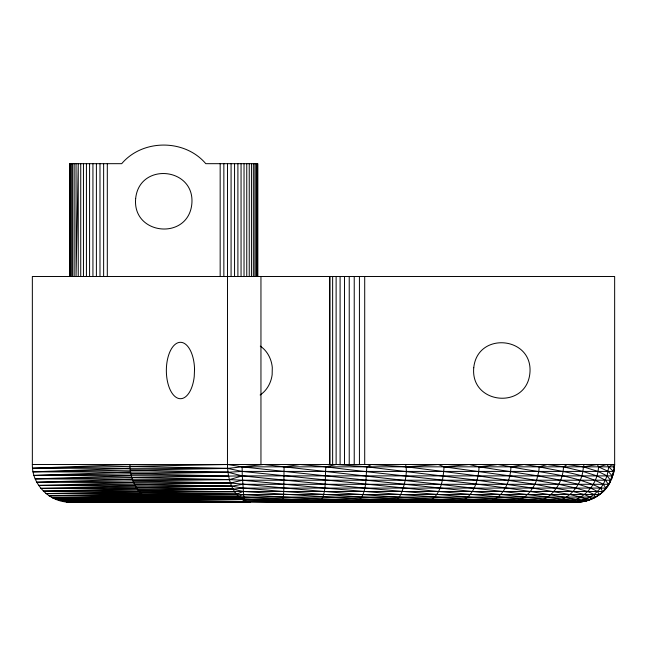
<?xml version="1.0" encoding="UTF-8"?>
<svg xmlns="http://www.w3.org/2000/svg" width="647" height="647" viewBox="0 0 647 647"><rect width="100%" height="100%" fill="white"/><g stroke="black" fill="none" stroke-linecap="round" stroke-linejoin="round"><path stroke-width="0.97" d="M405.637 464.497C407.618 473.345 404.836 482.969 402.07 491.502C400.169 495.869 397.517 501.247 392.308 502.104L281.696 502.129M32.35 464.497L614.65 464.497C613.655 475.44 610.137 486.665 600.885 493.588C594.197 499.023 585.664 502.088 577.043 502.129L587.953 500.487L594.755 497.672L600.885 493.588L608.317 485.412C610.849 478.764 614.44 471.865 614.65 464.497L614.65 276.495L32.35 276.495L32.35 464.497C31.889 484.611 49.859 502.549 69.957 502.129L577.625 502.104C587.379 501.983 596.526 497.325 603.635 491.105L610.21 482.233L610.566 480.22L611.771 478.901L612.224 475.893L608.204 471.42L598.515 466.835L597.335 464.497L583.359 466.835L567.29 464.497L563.505 466.835L547.168 464.497L539.234 466.835L523.924 464.497L510.952 466.835L497.85 464.497L479.079 466.835L469.229 464.497L444.068 466.835L438.375 464.497L406.502 466.835L371.418 464.497L366.906 466.835L336.092 464.497L325.878 466.835L300.046 464.497L284.082 466.835L263.701 464.497L227.574 468.412L33.086 471.857L227.954 472.245L242.172 471.42L613.356 471.42L613.914 471.857L613.033 475.424L612.224 475.893L242.285 475.893L35.229 478.901L229.418 479.597L242.431 480.22L610.566 480.22L607.088 475.893L597.99 471.42L583.359 466.835L584.079 464.497M32.536 468.202L227.469 464.497L242.115 466.835L284.065 471.42L558.62 500.681L572.999 502.104L577.536 501.676L577.625 502.104L563.861 502.104L540.342 500.681L438.391 491.502L242.172 471.42L227.574 468.412L32.536 468.202L129.901 464.497C129.966 478.812 136.921 494.292 150.597 500.018L282.974 502.104L283.742 491.502L284.082 466.835L503.059 491.502L547.58 497.09L577.536 501.676L586.279 499.136L594.156 494.526L600.683 488.081L603.295 484.304L607.088 475.893L608.762 466.835L606.918 464.497L598.515 466.835C597.868 485.468 581.669 502.436 562.68 502.129M583.359 466.835C582.68 483.034 570.961 498.934 554.503 501.676C513.039 502.792 471.469 501.692 429.972 502.129C367.892 502.517 305.813 500.665 243.846 497.09L238.258 496.298L142.761 494.995M613.914 471.857L614.464 468.202L612.717 464.497L608.762 466.835L613.356 471.42M141.272 493.887L49.067 495.772L236.438 494.211L243.167 491.502L602.6 491.502L600.683 488.081C572.797 474.655 540.949 472.771 510.952 466.835C510.443 481.756 502.404 500.495 485.622 502.104L430.457 500.681L361.77 497.09L283.742 491.502L242.884 488.081L231.731 486.196L134.584 484.207M143.658 496.031L52.245 497.672L238.258 496.298L243.482 494.526L599.082 494.526L597.593 491.502L590.679 488.081L578.305 484.304L560.634 480.22L537.916 475.893L479.079 466.835C478.489 480.915 472.585 501.004 455.86 502.129M135.199 485.808L40.89 488.364L231.731 486.196L242.641 484.304L608.366 484.304L605.455 480.22L596.898 475.893L582.834 471.42L563.505 466.835C562.987 483.705 550.476 501.393 532.578 502.104C431.67 501.862 330.916 492.335 230.478 483.018L36.79 482.233L229.418 479.597L242.285 475.893L364.649 488.081L467.781 497.09L536.484 501.676L563.861 502.104M227.501 163.675L227.469 464.497C227.712 477.874 231.586 494.276 244.631 500.681L586.732 500.681L586.279 499.136L580.674 497.09L569.845 494.526L532.821 488.081L477.049 480.22L366.906 466.835C365.506 478.351 367.31 494.567 356.942 502.104L283.257 500.681L244.234 499.136L240.174 498.061L146.198 497.875L55.569 499.249L240.174 498.061L243.846 497.09L595.224 497.09L594.156 494.526L587.702 491.502L575.879 488.081L558.765 484.304L509.771 475.893L444.068 466.835C443.163 479.637 440.599 498.425 425.888 502.104C362.668 501.724 299.521 498.158 236.438 494.211L140.431 492.707M133.638 482.63L38.683 485.412L230.478 483.018L242.431 480.22L324.616 488.081L400.695 494.526L465.282 499.136L514.486 501.676L518.021 500.681L524.644 497.09L530.394 491.502L534.907 484.304L536.622 480.22L538.797 471.42L539.234 466.835C560.763 471.542 583.602 473.741 603.295 484.304L606.11 488.364M283.103 501.676L320.314 502.104C326.84 492.141 324.762 478.351 325.878 466.835C411.233 477.712 497.592 483.657 581.993 500.681L582.219 501.676L283.103 501.676L59.047 500.487L244.234 499.136L591.431 499.249M137.027 488.76L43.365 491.105L233.146 489.148L242.884 488.081L605.697 488.081M457.162 502.104L428.201 501.676L360.646 499.136L243.167 491.502L46.115 493.588L139.056 491.461M33.086 471.857L130.071 468.299M130.969 473.847L228.577 475.99L33.968 475.424L130.516 472.043M35.229 478.901L131.268 475.707M36.79 482.233L132.328 479.241M283.257 500.681L246.264 501.465L66.269 501.935L250.478 502.129L246.264 501.465L62.622 501.393L152.668 500.98L160.205 502.129M33.968 475.424L227.954 472.245L242.285 475.893L243.846 497.09L244.631 500.681L246.264 501.465L242.172 499.533L147.872 498.667M59.047 500.487L148.867 499.379M66.269 501.935L154.455 501.433M69.957 502.129L158.369 502.032M613.914 466.835L242.115 466.835L242.285 475.893M52.245 497.672L146.198 497.875M55.569 499.249L242.172 499.533M43.365 491.105L234.724 491.825L138.264 490.127M46.115 493.588L236.438 494.211M49.067 495.772L238.258 496.298M38.683 485.412L231.731 486.196M40.89 488.364L233.146 489.148L243.167 491.502M156.275 501.692L250.478 502.129M145.243 496.993L240.174 498.061M136.307 487.288L233.146 489.148M129.99 466.366L227.574 468.412M130.33 470.126L227.954 472.245M131.891 477.454L229.418 479.597M133.112 480.915L230.478 483.018M406.502 466.835L478.052 475.893L534.907 484.304L573.04 491.502L584.362 494.526L590.355 497.09L591.091 499.136M150.597 500.018L152.668 500.98M364.706 276.495L364.706 464.497M359.425 276.495L359.425 464.497M354.232 276.495L354.232 464.497M349.234 276.495L349.234 464.497M344.495 276.495L344.495 464.497M340.096 276.495L340.096 464.497M336.125 276.495L336.125 464.497M332.631 276.495L332.631 464.497M329.849 276.495L329.849 464.497M329.695 276.495L329.695 464.497M260.951 276.495L260.951 464.497M257.773 276.495L257.773 163.675L205.786 163.675C184.807 138.887 142.672 138.862 121.701 163.675L69.714 163.675L69.714 276.495M257.587 163.675L257.587 276.495M257.045 163.675L257.045 276.495M256.155 163.675L256.155 276.495M254.902 163.675L254.902 276.495M253.341 163.675L253.341 276.495M251.44 163.675L251.44 276.495M249.241 163.675L249.241 276.495M246.758 163.675L246.758 276.495M244.032 163.675L244.032 276.495M241.056 163.675L241.056 276.495M237.902 163.675L237.902 276.495M234.554 163.675L234.554 276.495M231.076 163.675L231.076 276.495M223.854 163.675L223.854 276.495M220.166 163.675L220.166 276.495M107.313 163.675L107.313 276.495M103.633 163.675L103.633 276.495M99.986 163.675L99.986 276.495M96.395 163.675L96.395 276.495M92.933 163.675L92.933 276.495M89.585 163.675L89.585 276.495M86.423 163.675L86.423 276.495M83.455 163.675L83.455 276.495M80.729 163.675L80.729 276.495M78.247 276.495L78.247 163.675L76.047 276.495L76.047 163.675M74.146 163.675L74.146 276.495M72.569 163.675L72.569 276.495M71.332 163.675L71.332 276.495M70.426 163.675L70.426 276.495M69.9 163.675L69.9 276.495M260.296 346.129A28.201 24.424 90 0 1 272.29 367.456L272.144 374.815A28.201 24.424 90 0 1 260.134 394.985M194.545 369.275L194.229 376.611A28.201 14.105 -90 0 1 171.876 392.883A28.201 14.105 -90 0 1 173.946 345.49A28.201 14.105 -90 0 1 194.545 369.275M135.668 198.5C132.117 235.298 188.091 240.813 191.819 204.048C195.362 167.266 139.38 161.718 135.668 198.5M473.758 367.722C470.183 404.512 526.205 410.044 529.885 373.27C533.476 336.48 477.454 330.949 473.758 367.722"/></g></svg>
